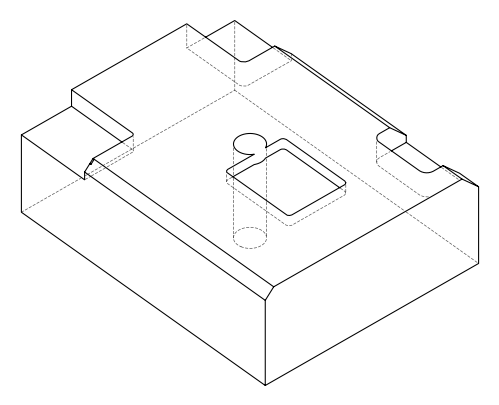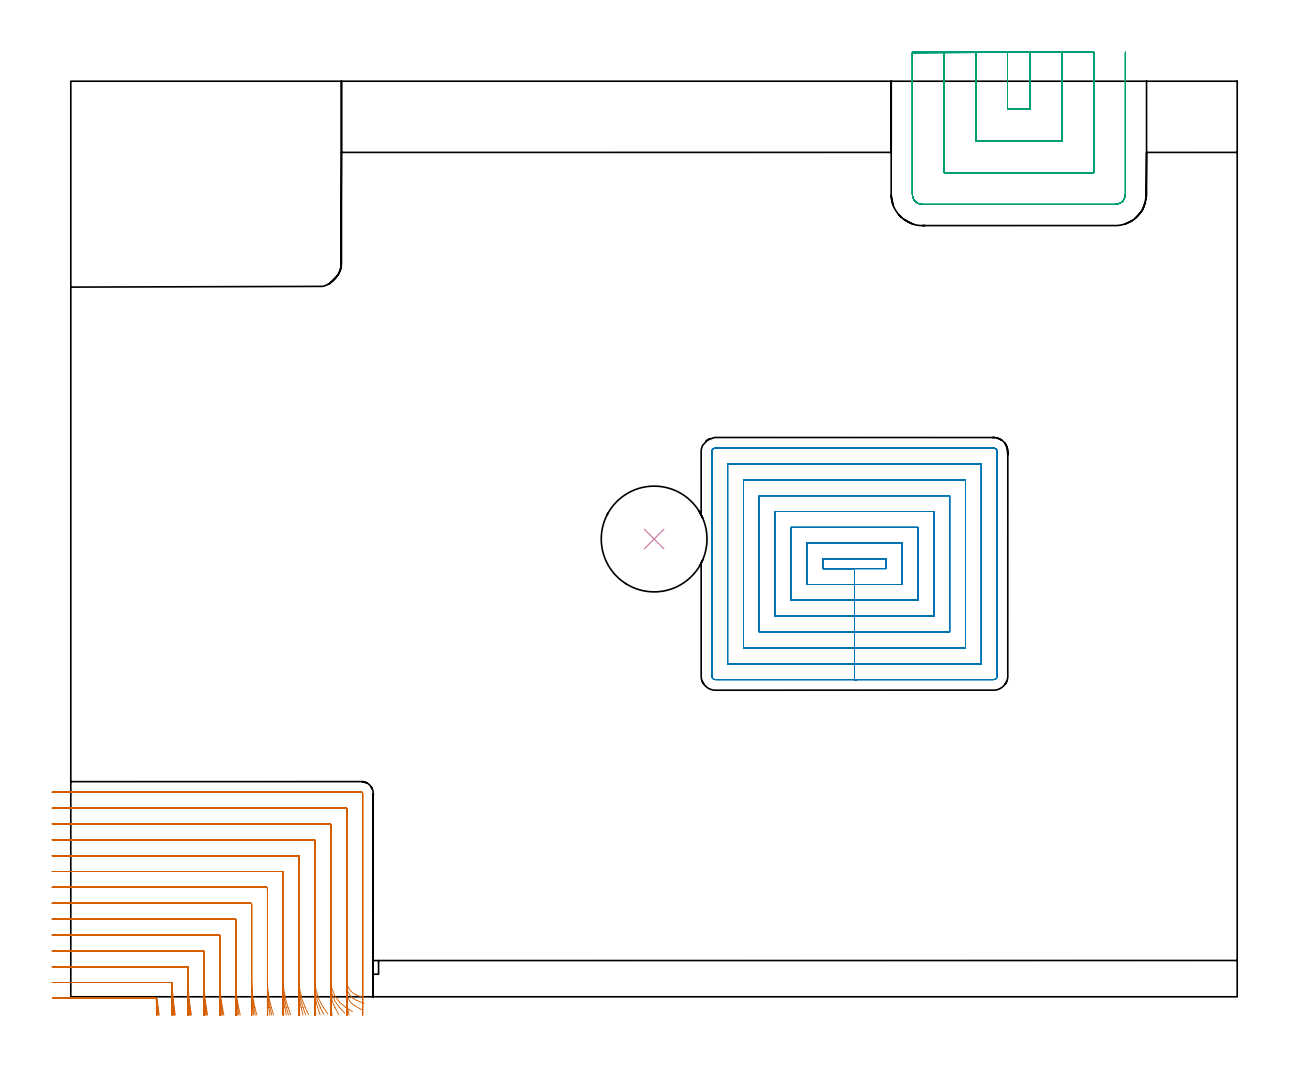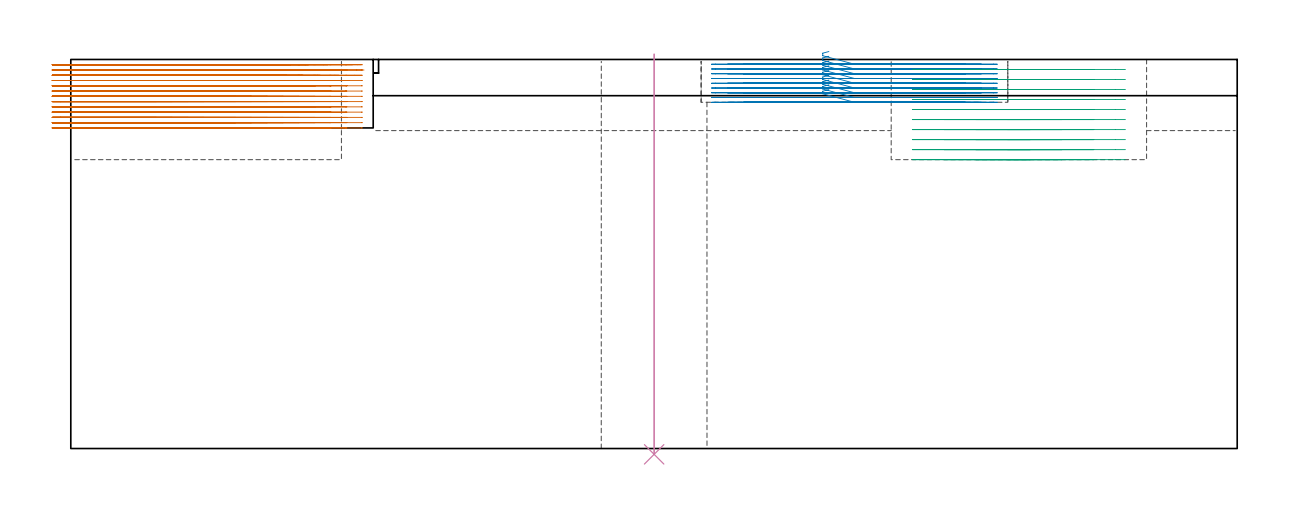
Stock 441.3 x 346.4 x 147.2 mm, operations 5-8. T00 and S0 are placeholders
(PLAN: 8 operations, 4 tool changes, 150.8 min)
(1 AREA_MILL | FG_CHAMFER_SURFACE | UGT0205_001 | 17 min | 81345 mm3)
(2 AREA_MILL_1 | FG_CHAMFER_SURFACE_1 | UGT0205_001 | 3.09 min | 15456 mm3)
(3 AREA_MILL_2 | FG_CHAMFER_SURFACE_2 | UGT0205_001 | 13.37 min | 31324 mm3)
(4 MILL_CORNER_NOTCH_RECTANGULAR | CORNER_NOTCH_RECTANGULAR | NXT0201_012 | Follow Part, ap 4, ae 75% | 17.8 min | 298573 mm3)
(5 MILL_CORNER_NOTCH_RECTANGULAR_1 | CORNER_NOTCH_RECTANGULAR_1 | NXT0201_009 | Follow Part, ap 2, ae 75% | 49.68 min | 240450 mm3)
(6 MILL_RECTANGULAR_POCKET | POCKET_RECTANGULAR_STRAIGHT | NXT0201_009 | Follow Part, ap 2, ae 75% | 33.58 min | 179242 mm3)
(7 MILL_SLOT | SLOT_PARTIAL_RECTANGULAR | NXT0201_012 | Follow Part, ap 4, ae 75% | 15.72 min | 191541 mm3)
(8 INDEXABLE_INSERT_DRILL_THROUGH_HOLE_FROM_SOLID | STEP1HOLE | NXT0302_035 | 0.61 min | 184463 mm3)
(TOOL UGT0205_001 | Chamfer Mill 20 x 3 x 45 deg. | D20 FL50 Z2)
(TOOL NXT0201_012 | ENDMILL 16mm [2P460-1600-NA 1630] | D16 FL38 Z6)
(TOOL NXT0201_009 | ENDMILL 8mm [2P460-0800-NA 1630] | D8 FL26 Z6)
(TOOL NXT0302_035 | Index. Insert Drill 40mm [880-D4000L40-05] | D40 PA176 FL200 Z2)
(OP 5 MILL_CORNER_NOTCH_RECTANGULAR_1)
G17 G21 G94 G90
T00 M6
G54
G17 G0 G90 X33.457 Y-6.974 S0 M3
G43 Z157.2 H1
Z145.208
G94 G1 X33.066 Y-4. F250.
G2 X32.726 Y-0.958 R78. F500.
G3 X32.334 Y-0.6 R0.4
G1 X-3.955
X-6.955 F250.
G0 Z157.2
X39.546 Y-6.97
Z145.208
G1 X39.122 Y-4.
G2 X38.409 Y5.012 R72. F500.
G3 X38.015 Y5.4 R0.4
G1 X-4.
X-7. F250.
G0 Z157.2
X45.651 Y-6.964
Z145.208
G1 X45.188 Y-4.
G2 X44.4 Y6.171 R66. F500.
G1 Y11.005
G3 X44.005 Y11.4 R0.4
G1 X-4.
X-7. F250.
G0 Z157.2
X51.777 Y-6.957
Z145.208
G1 X51.268 Y-4.
G2 X50.4 Y6.171 R60. F500.
G1 Y17.005
G3 X50.005 Y17.4 R0.4
G1 X-4.
X-7. F250.
G0 Z157.2
X57.931 Y-6.946
Z145.208
G1 X57.366 Y-4.
G2 X56.4 Y6.171 R54. F500.
G1 Y23.005
G3 X56.005 Y23.4 R0.4
G1 X-4.
X-7. F250.
G0 Z157.2
X64.126 Y-6.932
Z145.208
G1 X63.49 Y-4.
G2 X62.4 Y6.171 R48. F500.
G1 Y29.004
G3 X62.004 Y29.4 R0.4
G1 X-4.
X-7. F250.
G0 Z157.2
X70.376 Y-6.911
Z145.208
G1 X69.65 Y-4.
G2 X68.4 Y6.171 R42. F500.
G1 Y35.004
G3 X68.004 Y35.4 R0.4
G1 X-4.
X-7. F250.
G0 Z157.2
X76.714 Y-6.878
Z145.208
G1 X75.867 Y-4.
G2 X74.4 Y6.171 R36. F500.
G1 Y41.004
G3 X74.004 Y41.4 R0.4
G1 X-4.
X-7. F250.
G0 Z157.2
X83.194 Y-6.822
Z145.208
G1 X82.177 Y-4.
G2 X80.4 Y6.171 R30. F500.
G1 Y47.004
G3 X80.004 Y47.4 R0.4
G1 X-4.
X-7. F250.
G0 Z157.2
X89.933 Y-6.717
Z145.208
G1 X88.662 Y-4.
G2 X86.4 Y6.171 R24. F500.
G1 Y53.004
G3 X86.004 Y53.4 R0.4
G1 X-4.
X-7. F250.
G0 Z157.2
X97.244 Y-6.475
Z145.208
G1 X95.549 Y-4.
G2 X92.4 Y6.171 R18. F500.
G1 Y59.004
G3 X92.004 Y59.4 R0.4
G1 X-4.
X-7. F250.
G0 Z157.2
X106.574 Y-5.592
Z145.208
G1 X104.031 Y-4.
G2 X98.4 Y6.171 R12. F500.
G1 Y65.003
G3 X98.003 Y65.4 R0.4
G1 X-4.
X-7. F250.
G0 Z157.2
X109.814 Y0.014
Z145.208
G1 X108.4 Y0.514
G2 X104.4 Y6.171 R6. F500.
G1 Y71.003
G3 X104.003 Y71.4 R0.4
G1 X-4.
X-7. F250.
G0 Z157.2
X110.4 Y3.171
Z145.208
G1 Y6.171
Y77.003 F500.
G3 X110.003 Y77.4 R0.4
G1 X-4.
X-7. F250.
G0 Z157.2
X33.146 Y-6.983
Z143.215
G1 X32.831 Y-4.
G2 X32.571 Y-0.968 R78. F500.
G3 X32.177 Y-0.6 R0.4
G1 X-3.955
X-6.955 F250.
G0 Z157.2
X39.208 Y-6.981
Z143.215
G1 X38.867 Y-4.
G2 X38.4 Y4.189 R72. F500.
G1 Y5.005
G3 X38.005 Y5.4 R0.4
G1 X-4.
X-7. F250.
G0 Z157.2
X45.282 Y-6.977
Z143.215
G1 X44.91 Y-4.
G2 X44.4 Y4.189 R66. F500.
G1 Y11.005
G3 X44.005 Y11.4 R0.4
G1 X-4.
X-7. F250.
G0 Z157.2
X51.371 Y-6.972
Z143.215
G1 X50.961 Y-4.
G2 X50.4 Y4.189 R60. F500.
G1 Y17.005
G3 X50.005 Y17.4 R0.4
G1 X-4.
X-7. F250.
G0 Z157.2
X57.48 Y-6.965
Z143.215
G1 X57.025 Y-4.
G2 X56.4 Y4.189 R54. F500.
G1 Y23.005
G3 X56.005 Y23.4 R0.4
G1 X-4.
X-7. F250.
G0 Z157.2
X63.616 Y-6.956
Z143.215
G1 X63.104 Y-4.
G2 X62.4 Y4.189 R48. F500.
G1 Y29.004
G3 X62.004 Y29.4 R0.4
G1 X-4.
X-7. F250.
G0 Z157.2
X69.791 Y-6.942
Z143.215
G1 X69.206 Y-4.
G2 X68.4 Y4.189 R42. F500.
G1 Y35.004
G3 X68.004 Y35.4 R0.4
G1 X-4.
X-7. F250.
G0 Z157.2
X76.026 Y-6.921
Z143.215
G1 X75.344 Y-4.
G2 X74.4 Y4.189 R36. F500.
G1 Y41.004
G3 X74.004 Y41.4 R0.4
G1 X-4.
X-7. F250.
G0 Z157.2
X82.358 Y-6.886
Z143.215
G1 X81.539 Y-4.
G2 X80.4 Y4.189 R30. F500.
G1 Y47.004
G3 X80.004 Y47.4 R0.4
G1 X-4.
X-7. F250.
G0 Z157.2
X88.864 Y-6.82
Z143.215
G1 X87.84 Y-4.
G2 X86.4 Y4.189 R24. F500.
G1 Y53.004
G3 X86.004 Y53.4 R0.4
G1 X-4.
X-7. F250.
G0 Z157.2
X95.736 Y-6.672
Z143.215
G1 X94.371 Y-4.
G2 X92.4 Y4.189 R18. F500.
G1 Y59.003
G3 X92.003 Y59.4 R0.4
G1 X-4.
X-7. F250.
G0 Z157.2
X103.676 Y-6.193
Z143.215
G1 X101.629 Y-4.
G2 X98.4 Y4.189 R12. F500.
G1 Y65.003
G3 X98.003 Y65.4 R0.4
G1 X-4.
X-7. F250.
G0 Z157.2
X110.938 Y-2.497
Z143.215
G1 X108.156 Y-1.375
G2 X104.4 Y4.189 R6. F500.
G1 Y71.003
G3 X104.003 Y71.4 R0.4
G1 X-4.
X-7. F250.
G0 Z157.2
X110.4 Y1.189
Z143.215
G1 Y4.189
Y77.003 F500.
G3 X110.003 Y77.4 R0.4
G1 X-4.
X-7. F250.
G0 Z157.2
X32.843 Y-6.992
Z141.223
G1 X32.619 Y-4.
G2 X32.451 Y-0.98 R78. F500.
G3 X32.057 Y-0.6 R0.4
G1 X-3.955
X-6.955 F250.
G0 Z157.2
X38.88 Y-6.99
Z141.223
G1 X38.637 Y-4.
G2 X38.4 Y1.838 R72. F500.
G1 Y5.005
G3 X38.005 Y5.4 R0.4
G1 X-4.
X-7. F250.
G0 Z157.2
X44.924 Y-6.988
Z141.223
G1 X44.659 Y-4.
G2 X44.4 Y1.838 R66. F500.
G1 Y11.005
G3 X44.005 Y11.4 R0.4
G1 X-4.
X-7. F250.
G0 Z157.2
X50.977 Y-6.986
Z141.223
G1 X50.685 Y-4.
G2 X50.4 Y1.838 R60. F500.
G1 Y17.005
G3 X50.005 Y17.4 R0.4
G1 X-4.
X-7. F250.
G0 Z157.2
X57.041 Y-6.982
Z141.223
G1 X56.716 Y-4.
G2 X56.4 Y1.838 R54. F500.
G1 Y23.005
G3 X56.005 Y23.4 R0.4
G1 X-4.
X-7. F250.
G0 Z157.2
X63.121 Y-6.978
Z141.223
G1 X62.756 Y-4.
G2 X62.4 Y1.838 R48. F500.
G1 Y29.004
G3 X62.004 Y29.4 R0.4
G1 X-4.
X-7. F250.
G0 Z157.2
X69.225 Y-6.971
Z141.223
G1 X68.808 Y-4.
G2 X68.4 Y1.838 R42. F500.
G1 Y35.004
G3 X68.004 Y35.4 R0.4
G1 X-4.
X-7. F250.
G0 Z157.2
X75.363 Y-6.96
Z141.223
G1 X74.876 Y-4.
G2 X74.4 Y1.838 R36. F500.
G1 Y41.004
G3 X74.004 Y41.4 R0.4
G1 X-4.
X-7. F250.
G0 Z157.2
X81.557 Y-6.943
Z141.223
G1 X80.973 Y-4.
G2 X80.4 Y1.838 R30. F500.
G1 Y47.004
G3 X80.004 Y47.4 R0.4
G1 X-4.
X-7. F250.
G0 Z157.2
X87.851 Y-6.91
Z141.223
G1 X87.121 Y-4.
G2 X86.4 Y1.838 R24. F500.
G1 Y53.004
G3 X86.004 Y53.4 R0.4
G1 X-4.
X-7. F250.
G0 Z157.2
X94.346 Y-6.838
Z141.223
G1 X93.373 Y-4.
G2 X92.4 Y1.838 R18. F500.
G1 Y59.003
G3 X92.003 Y59.4 R0.4
G1 X-4.
X-7. F250.
G0 Z157.2
X101.375 Y-6.621
Z141.223
G1 X99.916 Y-4.
G2 X98.4 Y1.838 R12. F500.
G1 Y65.003
G3 X98.003 Y65.4 R0.4
G1 X-4.
X-7. F250.
G0 Z157.2
X110.035 Y-4.86
Z141.223
G1 X107.429 Y-3.375
G2 X104.4 Y1.838 R6. F500.
G1 Y71.003
G3 X104.003 Y71.4 R0.4
G1 X-4.
X-7. F250.
G0 Z157.2
X110.4 Y-1.162
Z141.223
G1 Y1.838
Y77.003 F500.
G3 X110.003 Y77.4 R0.4
G1 X-4.
X-7. F250.
G0 Z157.2
X32.471 Y-6.999
Z139.231
G1 X32.414 Y-4.
G2 X32.4 Y-2.526 R78. F500.
G1 Y-0.994
G3 X32.006 Y-0.6 R0.4
G1 X-3.955
X-6.955 F250.
G0 Z157.2
X38.476 Y-6.999
Z139.231
G1 X38.415 Y-4.
G2 X38.4 Y-2.526 R72. F500.
G1 Y5.005
G3 X38.005 Y5.4 R0.4
G1 X-4.
X-7. F250.
G0 Z157.2
X44.483 Y-6.999
Z139.231
G1 X44.416 Y-4.
G2 X44.4 Y-2.526 R66. F500.
G1 Y11.005
G3 X44.005 Y11.4 R0.4
G1 X-4.
X-7. F250.
G0 Z157.2
X50.492 Y-6.999
Z139.231
G1 X50.418 Y-4.
G2 X50.4 Y-2.526 R60. F500.
G1 Y17.005
G3 X50.005 Y17.4 R0.4
G1 X-4.
X-7. F250.
G0 Z157.2
X56.502 Y-6.999
Z139.231
G1 X56.42 Y-4.
G2 X56.4 Y-2.526 R54. F500.
G1 Y23.005
G3 X56.005 Y23.4 R0.4
G1 X-4.
X-7. F250.
G0 Z157.2
X62.515 Y-6.999
Z139.231
G1 X62.423 Y-4.
G2 X62.4 Y-2.526 R48. F500.
G1 Y29.004
G3 X62.004 Y29.4 R0.4
G1 X-4.
X-7. F250.
G0 Z157.2
X68.531 Y-6.998
Z139.231
G1 X68.426 Y-4.
G2 X68.4 Y-2.526 R42. F500.
G1 Y35.004
G3 X68.004 Y35.4 R0.4
G1 X-4.
X-7. F250.
G0 Z157.2
X74.553 Y-6.997
Z139.231
G1 X74.43 Y-4.
G2 X74.4 Y-2.526 R36. F500.
G1 Y41.004
G3 X74.004 Y41.4 R0.4
G1 X-4.
X-7. F250.
G0 Z157.2
X80.584 Y-6.996
Z139.231
G1 X80.436 Y-4.
G2 X80.4 Y-2.526 R30. F500.
G1 Y47.004
G3 X80.004 Y47.4 R0.4
G1 X-4.
X-7. F250.
G0 Z157.2
X86.629 Y-6.994
Z139.231
G1 X86.445 Y-4.
G2 X86.4 Y-2.526 R24. F500.
G1 Y53.004
G3 X86.004 Y53.4 R0.4
G1 X-4.
X-7. F250.
G0 Z157.2
X92.706 Y-6.99
Z139.231
G1 X92.46 Y-4.
G2 X92.4 Y-2.526 R18. F500.
G1 Y59.004
G3 X92.004 Y59.4 R0.4
G1 X-4.
X-7. F250.
G0 Z157.2
X98.859 Y-6.977
Z139.231
G1 X98.491 Y-4.
G2 X98.4 Y-2.526 R12. F500.
G1 Y65.003
G3 X98.003 Y65.4 R0.4
G1 X-4.
X-7. F250.
G0 Z157.2
X105.321 Y-6.908
Z139.231
G1 X104.584 Y-4.
G2 X104.4 Y-2.526 R6. F500.
G1 Y71.003
G3 X104.003 Y71.4 R0.4
G1 X-4.
X-7. F250.
G0 Z157.2
X110.4 Y-5.526
Z139.231
G1 Y-2.526
Y77.003 F500.
G3 X110.003 Y77.4 R0.4
G1 X-4.
X-7. F250.
G0 Z157.2
X32.406 Y-7.
Z137.238
G1 X32.4 Y-4.
Y-3.859 F500.
Y-0.994
G3 X32.006 Y-0.6 R0.4
G1 X-3.955
X-6.955 F250.
G0 Z157.2
X38.406 Y-7.
Z137.238
G1 X38.4 Y-4.
Y-3.859 F500.
Y5.005
G3 X38.005 Y5.4 R0.4
G1 X-4.
X-7. F250.
G0 Z157.2
X44.407 Y-7.
Z137.238
G1 X44.4 Y-4.
Y-3.859 F500.
Y11.005
G3 X44.005 Y11.4 R0.4
G1 X-4.
X-7. F250.
G0 Z157.2
X50.407 Y-7.
Z137.238
G1 X50.4 Y-4.
Y-3.859 F500.
Y17.005
G3 X50.005 Y17.4 R0.4
G1 X-4.
X-7. F250.
G0 Z157.2
X56.408 Y-7.
Z137.238
G1 X56.4 Y-4.
Y-3.859 F500.
Y23.005
G3 X56.005 Y23.4 R0.4
G1 X-4.
X-7. F250.
G0 Z157.2
X62.409 Y-7.
Z137.238
G1 X62.4 Y-4.
Y-3.859 F500.
Y29.004
G3 X62.004 Y29.4 R0.4
G1 X-4.
X-7. F250.
G0 Z157.2
X68.41 Y-7.
Z137.238
G1 X68.4 Y-4.
Y-3.859 F500.
Y35.004
G3 X68.004 Y35.4 R0.4
G1 X-4.
X-7. F250.
G0 Z157.2
X74.412 Y-7.
Z137.238
G1 X74.4 Y-4.
Y-3.859 F500.
Y41.004
G3 X74.004 Y41.4 R0.4
G1 X-4.
X-7. F250.
G0 Z157.2
X80.414 Y-7.
Z137.238
G1 X80.4 Y-4.
Y-3.859 F500.
Y47.004
G3 X80.004 Y47.4 R0.4
G1 X-4.
X-7. F250.
G0 Z157.2
X86.418 Y-7.
Z137.238
G1 X86.4 Y-4.
Y-3.859 F500.
Y53.004
G3 X86.004 Y53.4 R0.4
G1 X-4.
X-7. F250.
G0 Z157.2
X92.424 Y-7.
Z137.238
G1 X92.401 Y-4.
X92.4 Y-3.859 F500.
Y59.004
G3 X92.004 Y59.4 R0.4
G1 X-4.
X-7. F250.
G0 Z157.2
X98.436 Y-7.
Z137.238
G1 X98.401 Y-4.
X98.4 Y-3.859 F500.
Y65.003
G3 X98.003 Y65.4 R0.4
G1 X-4.
X-7. F250.
G0 Z157.2
X104.472 Y-6.999
Z137.238
G1 X104.402 Y-4.
X104.4 Y-3.859 F500.
Y71.003
G3 X104.003 Y71.4 R0.4
G1 X-4.
X-7. F250.
G0 Z157.2
X110.4 Y-6.859
Z137.238
G1 Y-3.859
Y77.003 F500.
G3 X110.003 Y77.4 R0.4
G1 X-4.
X-7. F250.
G0 Z157.2
X32.4 Y-7.
Z135.246
G1 Y-4.
Y-0.994 F500.
G3 X32.006 Y-0.6 R0.4
G1 X-3.955
X-6.955 F250.
G0 Z157.2
X38.4 Y-7.
Z135.246
G1 Y-4.
Y5.005 F500.
G3 X38.005 Y5.4 R0.4
G1 X-4.
X-7. F250.
G0 Z157.2
X44.4 Y-7.
Z135.246
G1 Y-4.
Y11.005 F500.
G3 X44.005 Y11.4 R0.4
G1 X-4.
X-7. F250.
G0 Z157.2
X50.4 Y-7.
Z135.246
G1 Y-4.
Y17.005 F500.
G3 X50.005 Y17.4 R0.4
G1 X-4.
X-7. F250.
G0 Z157.2
X56.4 Y-7.
Z135.246
G1 Y-4.
Y23.005 F500.
G3 X56.005 Y23.4 R0.4
G1 X-4.
X-7. F250.
G0 Z157.2
X62.4 Y-7.
Z135.246
G1 Y-4.
Y29.004 F500.
G3 X62.004 Y29.4 R0.4
G1 X-4.
X-7. F250.
G0 Z157.2
X68.4 Y-7.
Z135.246
G1 Y-4.
Y35.004 F500.
G3 X68.004 Y35.4 R0.4
G1 X-4.
X-7. F250.
G0 Z157.2
X74.4 Y-7.
Z135.246
G1 Y-4.
Y41.004 F500.
G3 X74.004 Y41.4 R0.4
G1 X-4.
X-7. F250.
G0 Z157.2
X80.4 Y-7.
Z135.246
G1 Y-4.
Y47.004 F500.
G3 X80.004 Y47.4 R0.4
G1 X-4.
X-7. F250.
G0 Z157.2
X86.4 Y-7.
Z135.246
G1 Y-4.
Y53.004 F500.
G3 X86.004 Y53.4 R0.4
G1 X-4.
X-7. F250.
G0 Z157.2
X92.4 Y-7.
Z135.246
G1 Y-4.
Y59.003 F500.
G3 X92.003 Y59.4 R0.4
G1 X-4.
X-7. F250.
G0 Z157.2
X98.4 Y-7.
Z135.246
G1 Y-4.
Y65.003 F500.
G3 X98.003 Y65.4 R0.4
G1 X-4.
X-7. F250.
G0 Z157.2
X104.4 Y-7.
Z135.246
G1 Y-4.
Y71.003 F500.
G3 X104.003 Y71.4 R0.4
G1 X-4.
X-7. F250.
G0 Z157.2
X110.4 Y-7.
Z135.246
G1 Y-4.
Y77.003 F500.
G3 X110.003 Y77.4 R0.4
G1 X-4.
X-7. F250.
G0 Z157.2
X32.4 Y-7.
Z133.254
G1 Y-4.
Y-0.994 F500.
G3 X32.006 Y-0.6 R0.4
G1 X-3.955
X-6.955 F250.
G0 Z157.2
X38.4 Y-7.
Z133.254
G1 Y-4.
Y5.005 F500.
G3 X38.005 Y5.4 R0.4
G1 X-4.
X-7. F250.
G0 Z157.2
X44.4 Y-7.
Z133.254
G1 Y-4.
Y11.005 F500.
G3 X44.005 Y11.4 R0.4
G1 X-4.
X-7. F250.
G0 Z157.2
X50.4 Y-7.
Z133.254
G1 Y-4.
Y17.005 F500.
G3 X50.005 Y17.4 R0.4
G1 X-4.
X-7. F250.
G0 Z157.2
X56.4 Y-7.
Z133.254
G1 Y-4.
Y23.005 F500.
G3 X56.005 Y23.4 R0.4
G1 X-4.
X-7. F250.
G0 Z157.2
X62.4 Y-7.
Z133.254
G1 Y-4.
Y29.004 F500.
G3 X62.004 Y29.4 R0.4
G1 X-4.
X-7. F250.
G0 Z157.2
X68.4 Y-7.
Z133.254
G1 Y-4.
Y35.004 F500.
G3 X68.004 Y35.4 R0.4
G1 X-4.
X-7. F250.
G0 Z157.2
X74.4 Y-7.
Z133.254
G1 Y-4.
Y41.004 F500.
G3 X74.004 Y41.4 R0.4
G1 X-4.
X-7. F250.
G0 Z157.2
X80.4 Y-7.
Z133.254
G1 Y-4.
Y47.004 F500.
G3 X80.004 Y47.4 R0.4
G1 X-4.
X-7. F250.
G0 Z157.2
X86.4 Y-7.
Z133.254
G1 Y-4.
Y53.004 F500.
G3 X86.004 Y53.4 R0.4
G1 X-4.
X-7. F250.
G0 Z157.2
X92.4 Y-7.
Z133.254
G1 Y-4.
Y59.004 F500.
G3 X92.004 Y59.4 R0.4
G1 X-4.
X-7. F250.
G0 Z157.2
X98.4 Y-7.
Z133.254
G1 Y-4.
Y65.003 F500.
G3 X98.003 Y65.4 R0.4
G1 X-4.
X-7. F250.
G0 Z157.2
X104.4 Y-7.
Z133.254
G1 Y-4.
Y71.003 F500.
G3 X104.003 Y71.4 R0.4
G1 X-4.
X-7. F250.
G0 Z157.2
X110.4 Y-7.
Z133.254
G1 Y-4.
Y77.003 F500.
G3 X110.003 Y77.4 R0.4
G1 X-4.
X-7. F250.
G0 Z157.2
X32.4 Y-7.
Z131.261
G1 Y-4.
Y-0.994 F500.
G3 X32.006 Y-0.6 R0.4
G1 X-3.955
X-6.955 F250.
G0 Z157.2
X38.4 Y-7.
Z131.261
G1 Y-4.
Y5.005 F500.
G3 X38.005 Y5.4 R0.4
G1 X-4.
X-7. F250.
G0 Z157.2
X44.4 Y-7.
Z131.261
G1 Y-4.
Y11.005 F500.
G3 X44.005 Y11.4 R0.4
G1 X-4.
X-7. F250.
G0 Z157.2
X50.4 Y-7.
Z131.261
G1 Y-4.
Y17.005 F500.
G3 X50.005 Y17.4 R0.4
G1 X-4.
X-7. F250.
G0 Z157.2
X56.4 Y-7.
Z131.261
G1 Y-4.
Y23.005 F500.
G3 X56.005 Y23.4 R0.4
G1 X-4.
X-7. F250.
G0 Z157.2
X62.4 Y-7.
Z131.261
G1 Y-4.
Y29.004 F500.
G3 X62.004 Y29.4 R0.4
G1 X-4.
X-7. F250.
G0 Z157.2
X68.4 Y-7.
Z131.261
G1 Y-4.
Y35.004 F500.
G3 X68.004 Y35.4 R0.4
G1 X-4.
X-7. F250.
G0 Z157.2
X74.4 Y-7.
Z131.261
G1 Y-4.
Y41.004 F500.
G3 X74.004 Y41.4 R0.4
G1 X-4.
X-7. F250.
G0 Z157.2
X80.4 Y-7.
Z131.261
G1 Y-4.
Y47.004 F500.
G3 X80.004 Y47.4 R0.4
G1 X-4.
X-7. F250.
G0 Z157.2
X86.4 Y-7.
Z131.261
G1 Y-4.
Y53.004 F500.
G3 X86.004 Y53.4 R0.4
G1 X-4.
X-7. F250.
G0 Z157.2
X92.4 Y-7.
Z131.261
G1 Y-4.
Y59.004 F500.
G3 X92.004 Y59.4 R0.4
G1 X-4.
X-7. F250.
G0 Z157.2
X98.4 Y-7.
Z131.261
G1 Y-4.
Y65.003 F500.
G3 X98.003 Y65.4 R0.4
G1 X-4.
X-7. F250.
G0 Z157.2
X104.4 Y-7.
Z131.261
G1 Y-4.
Y71.003 F500.
G3 X104.003 Y71.4 R0.4
G1 X-4.
X-7. F250.
G0 Z157.2
X110.4 Y-7.
Z131.261
G1 Y-4.
Y77.003 F500.
G3 X110.003 Y77.4 R0.4
G1 X-4.
X-7. F250.
G0 Z157.2
X32.4 Y-7.
Z129.269
G1 Y-4.
Y-0.994 F500.
G3 X32.006 Y-0.6 R0.4
G1 X-3.955
X-6.955 F250.
G0 Z157.2
X38.4 Y-7.
Z129.269
G1 Y-4.
Y5.005 F500.
G3 X38.005 Y5.4 R0.4
G1 X-4.
X-7. F250.
G0 Z157.2
X44.4 Y-7.
Z129.269
G1 Y-4.
Y11.005 F500.
G3 X44.005 Y11.4 R0.4
G1 X-4.
X-7. F250.
G0 Z157.2
X50.4 Y-7.
Z129.269
G1 Y-4.
Y17.005 F500.
G3 X50.005 Y17.4 R0.4
G1 X-4.
X-7. F250.
G0 Z157.2
X56.4 Y-7.
Z129.269
G1 Y-4.
Y23.005 F500.
G3 X56.005 Y23.4 R0.4
G1 X-4.
X-7. F250.
G0 Z157.2
X62.4 Y-7.
Z129.269
G1 Y-4.
Y29.004 F500.
G3 X62.004 Y29.4 R0.4
G1 X-4.
X-7. F250.
G0 Z157.2
X68.4 Y-7.
Z129.269
G1 Y-4.
Y35.004 F500.
G3 X68.004 Y35.4 R0.4
G1 X-4.
X-7. F250.
G0 Z157.2
X74.4 Y-7.
Z129.269
G1 Y-4.
Y41.004 F500.
G3 X74.004 Y41.4 R0.4
G1 X-4.
X-7. F250.
G0 Z157.2
X80.4 Y-7.
Z129.269
G1 Y-4.
Y47.004 F500.
G3 X80.004 Y47.4 R0.4
G1 X-4.
X-7. F250.
G0 Z157.2
X86.4 Y-7.
Z129.269
G1 Y-4.
Y53.004 F500.
G3 X86.004 Y53.4 R0.4
G1 X-4.
X-7. F250.
G0 Z157.2
X92.4 Y-7.
Z129.269
G1 Y-4.
Y59.004 F500.
G3 X92.004 Y59.4 R0.4
G1 X-4.
X-7. F250.
G0 Z157.2
X98.4 Y-7.
Z129.269
G1 Y-4.
Y65.003 F500.
G3 X98.003 Y65.4 R0.4
G1 X-4.
X-7. F250.
G0 Z157.2
X104.4 Y-7.
Z129.269
G1 Y-4.
Y71.003 F500.
G3 X104.003 Y71.4 R0.4
G1 X-4.
X-7. F250.
G0 Z157.2
X110.4 Y-7.
Z129.269
G1 Y-4.
Y77.003 F500.
G3 X110.003 Y77.4 R0.4
G1 X-4.
X-7. F250.
G0 Z157.2
X32.4 Y-7.
Z127.277
G1 Y-4.
Y-0.994 F500.
G3 X32.006 Y-0.6 R0.4
G1 X-3.955
X-6.955 F250.
G0 Z157.2
X38.4 Y-7.
Z127.277
G1 Y-4.
Y5.005 F500.
G3 X38.005 Y5.4 R0.4
G1 X-4.
X-7. F250.
G0 Z157.2
X44.4 Y-7.
Z127.277
G1 Y-4.
Y11.005 F500.
G3 X44.005 Y11.4 R0.4
G1 X-4.
X-7. F250.
G0 Z157.2
X50.4 Y-7.
Z127.277
G1 Y-4.
Y17.005 F500.
G3 X50.005 Y17.4 R0.4
G1 X-4.
X-7. F250.
G0 Z157.2
X56.4 Y-7.
Z127.277
G1 Y-4.
Y23.005 F500.
G3 X56.005 Y23.4 R0.4
G1 X-4.
X-7. F250.
G0 Z157.2
X62.4 Y-7.
Z127.277
G1 Y-4.
Y29.004 F500.
G3 X62.004 Y29.4 R0.4
G1 X-4.
X-7. F250.
G0 Z157.2
X68.4 Y-7.
Z127.277
G1 Y-4.
Y35.004 F500.
G3 X68.004 Y35.4 R0.4
G1 X-4.
X-7. F250.
G0 Z157.2
X74.4 Y-7.
Z127.277
G1 Y-4.
Y41.004 F500.
G3 X74.004 Y41.4 R0.4
G1 X-4.
X-7. F250.
G0 Z157.2
X80.4 Y-7.
Z127.277
G1 Y-4.
Y47.004 F500.
G3 X80.004 Y47.4 R0.4
G1 X-4.
X-7. F250.
G0 Z157.2
X86.4 Y-7.
Z127.277
G1 Y-4.
Y53.004 F500.
G3 X86.004 Y53.4 R0.4
G1 X-4.
X-7. F250.
G0 Z157.2
X92.4 Y-7.
Z127.277
G1 Y-4.
Y59.004 F500.
G3 X92.004 Y59.4 R0.4
G1 X-4.
X-7. F250.
G0 Z157.2
X98.4 Y-7.
Z127.277
G1 Y-4.
Y65.003 F500.
G3 X98.003 Y65.4 R0.4
G1 X-4.
X-7. F250.
G0 Z157.2
X104.4 Y-7.
Z127.277
G1 Y-4.
Y71.003 F500.
G3 X104.003 Y71.4 R0.4
G1 X-4.
X-7. F250.
G0 Z157.2
X110.4 Y-7.
Z127.277
G1 Y-4.
Y77.003 F500.
G3 X110.003 Y77.4 R0.4
G1 X-4.
X-7. F250.
G0 Z157.2
X32.4 Y-7.
Z125.285
G1 Y-4.
Y-0.994 F500.
G3 X32.006 Y-0.6 R0.4
G1 X-3.955
X-6.955 F250.
G0 Z157.2
X38.4 Y-7.
Z125.285
G1 Y-4.
Y5.005 F500.
G3 X38.005 Y5.4 R0.4
G1 X-4.
X-7. F250.
G0 Z157.2
X44.4 Y-7.
Z125.285
G1 Y-4.
Y11.005 F500.
G3 X44.005 Y11.4 R0.4
G1 X-4.
X-7. F250.
G0 Z157.2
X50.4 Y-7.
Z125.285
G1 Y-4.
Y17.005 F500.
G3 X50.005 Y17.4 R0.4
G1 X-4.
X-7. F250.
G0 Z157.2
X56.4 Y-7.
Z125.285
G1 Y-4.
Y23.005 F500.
G3 X56.005 Y23.4 R0.4
G1 X-4.
X-7. F250.
G0 Z157.2
X62.4 Y-7.
Z125.285
G1 Y-4.
Y29.004 F500.
G3 X62.004 Y29.4 R0.4
G1 X-4.
X-7. F250.
G0 Z157.2
X68.4 Y-7.
Z125.285
G1 Y-4.
Y35.004 F500.
G3 X68.004 Y35.4 R0.4
G1 X-4.
X-7. F250.
G0 Z157.2
X74.4 Y-7.
Z125.285
G1 Y-4.
Y41.004 F500.
G3 X74.004 Y41.4 R0.4
G1 X-4.
X-7. F250.
G0 Z157.2
X80.4 Y-7.
Z125.285
G1 Y-4.
Y47.004 F500.
G3 X80.004 Y47.4 R0.4
G1 X-4.
X-7. F250.
G0 Z157.2
X86.4 Y-7.
Z125.285
G1 Y-4.
Y53.004 F500.
G3 X86.004 Y53.4 R0.4
G1 X-4.
X-7. F250.
G0 Z157.2
X92.4 Y-7.
Z125.285
G1 Y-4.
Y59.004 F500.
G3 X92.004 Y59.4 R0.4
G1 X-4.
X-7. F250.
G0 Z157.2
X98.4 Y-7.
Z125.285
G1 Y-4.
Y65.003 F500.
G3 X98.003 Y65.4 R0.4
G1 X-4.
X-7. F250.
G0 Z157.2
X104.4 Y-7.
Z125.285
G1 Y-4.
Y71.003 F500.
G3 X104.003 Y71.4 R0.4
G1 X-4.
X-7. F250.
G0 Z157.2
X110.4 Y-7.
Z125.285
G1 Y-4.
Y77.003 F500.
G3 X110.003 Y77.4 R0.4
G1 X-4.
X-7. F250.
G0 Z157.2
X32.4 Y-7.
Z123.292
G1 Y-4.
Y-0.994 F500.
G3 X32.006 Y-0.6 R0.4
G1 X-3.955
X-6.955 F250.
G0 Z157.2
X38.4 Y-7.
Z123.292
G1 Y-4.
Y5.005 F500.
G3 X38.005 Y5.4 R0.4
G1 X-4.
X-7. F250.
G0 Z157.2
X44.4 Y-7.
Z123.292
G1 Y-4.
Y11.005 F500.
G3 X44.005 Y11.4 R0.4
G1 X-4.
X-7. F250.
G0 Z157.2
X50.4 Y-7.
Z123.292
G1 Y-4.
Y17.005 F500.
G3 X50.005 Y17.4 R0.4
G1 X-4.
X-7. F250.
G0 Z157.2
X56.4 Y-7.
Z123.292
G1 Y-4.
Y23.005 F500.
G3 X56.005 Y23.4 R0.4
G1 X-4.
X-7. F250.
G0 Z157.2
X62.4 Y-7.
Z123.292
G1 Y-4.
Y29.004 F500.
G3 X62.004 Y29.4 R0.4
G1 X-4.
X-7. F250.
G0 Z157.2
X68.4 Y-7.
Z123.292
G1 Y-4.
Y35.004 F500.
G3 X68.004 Y35.4 R0.4
G1 X-4.
X-7. F250.
G0 Z157.2
X74.4 Y-7.
Z123.292
G1 Y-4.
Y41.004 F500.
G3 X74.004 Y41.4 R0.4
G1 X-4.
X-7. F250.
G0 Z157.2
X80.4 Y-7.
Z123.292
G1 Y-4.
Y47.004 F500.
G3 X80.004 Y47.4 R0.4
G1 X-4.
X-7. F250.
G0 Z157.2
X86.4 Y-7.
Z123.292
G1 Y-4.
Y53.004 F500.
G3 X86.004 Y53.4 R0.4
G1 X-4.
X-7. F250.
G0 Z157.2
X92.4 Y-7.
Z123.292
G1 Y-4.
Y59.004 F500.
G3 X92.004 Y59.4 R0.4
G1 X-4.
X-7. F250.
G0 Z157.2
X98.4 Y-7.
Z123.292
G1 Y-4.
Y65.003 F500.
G3 X98.003 Y65.4 R0.4
G1 X-4.
X-7. F250.
G0 Z157.2
X104.4 Y-7.
Z123.292
G1 Y-4.
Y71.003 F500.
G3 X104.003 Y71.4 R0.4
G1 X-4.
X-7. F250.
G0 Z157.2
X110.4 Y-7.
Z123.292
G1 Y-4.
Y77.003 F500.
G3 X110.003 Y77.4 R0.4
G1 X-4.
X-7. F250.
G0 Z157.2
X32.4 Y-7.
Z121.3
G1 Y-4.
Y-0.994 F500.
G3 X32.006 Y-0.6 R0.4
G1 X-3.955
X-6.955 F250.
G0 Z157.2
X38.4 Y-7.
Z121.3
G1 Y-4.
Y5.005 F500.
G3 X38.005 Y5.4 R0.4
G1 X-4.
X-7. F250.
G0 Z157.2
X44.4 Y-7.
Z121.3
G1 Y-4.
Y11.005 F500.
G3 X44.005 Y11.4 R0.4
G1 X-4.
X-7. F250.
G0 Z157.2
X50.4 Y-7.
Z121.3
G1 Y-4.
Y17.005 F500.
G3 X50.005 Y17.4 R0.4
G1 X-4.
X-7. F250.
G0 Z157.2
X56.4 Y-7.
Z121.3
G1 Y-4.
Y23.005 F500.
G3 X56.005 Y23.4 R0.4
G1 X-4.
X-7. F250.
G0 Z157.2
X62.4 Y-7.
Z121.3
G1 Y-4.
Y29.004 F500.
G3 X62.004 Y29.4 R0.4
G1 X-4.
X-7. F250.
G0 Z157.2
X68.4 Y-7.
Z121.3
G1 Y-4.
Y35.004 F500.
G3 X68.004 Y35.4 R0.4
G1 X-4.
X-7. F250.
G0 Z157.2
X74.4 Y-7.
Z121.3
G1 Y-4.
Y41.004 F500.
G3 X74.004 Y41.4 R0.4
G1 X-4.
X-7. F250.
G0 Z157.2
X80.4 Y-7.
Z121.3
G1 Y-4.
Y47.004 F500.
G3 X80.004 Y47.4 R0.4
G1 X-4.
X-7. F250.
G0 Z157.2
X86.4 Y-7.
Z121.3
G1 Y-4.
Y53.004 F500.
G3 X86.004 Y53.4 R0.4
G1 X-4.
X-7. F250.
G0 Z157.2
X92.4 Y-7.
Z121.3
G1 Y-4.
Y59.004 F500.
G3 X92.004 Y59.4 R0.4
G1 X-4.
X-7. F250.
G0 Z157.2
X98.4 Y-7.
Z121.3
G1 Y-4.
Y65.003 F500.
G3 X98.003 Y65.4 R0.4
G1 X-4.
X-7. F250.
G0 Z157.2
X104.4 Y-7.
Z121.3
G1 Y-4.
Y71.003 F500.
G3 X104.003 Y71.4 R0.4
G1 X-4.
X-7. F250.
G0 Z157.2
X110.4 Y-7.
Z121.3
G1 Y-4.
Y77.003 F500.
G3 X110.003 Y77.4 R0.4
G1 X-4.
X-7. F250.
G0 Z157.2
M5
M2
(OP 6 MILL_RECTANGULAR_POCKET)
G17 G21 G94 G90
T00 M6
G54
G17 G0 G90 X286.814 Y165.6 S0 M3
G43 Z157.2 H1
Z150.2
G94 G1 X284.5 Z149.58 F250.
Y162. Z148.615
X296.5 Z145.4
X308.5 F500.
Y165.6
X284.5
Y162.
X296.5
Y156.
X314.5
Y171.6
X278.5
Y156.
X296.5
Y150.
X320.5
Y177.6
X272.5
Y150.
X296.5
Y144.
X326.5
Y183.6
X266.5
Y144.
X296.5
Y138.
X332.5
Y189.6
X260.5
Y182.318
Y138.
X296.5
Y132.
X338.5
Y195.6
X254.5
Y132.
X296.5
Y126.
X344.5
Y201.6
X248.5
Y182.318
Y126.
X296.5
Y120.
X349.1
G3 X350.5 Y121.4 R1.4
G1 Y206.2
G3 X349.1 Y207.6 R1.4
G1 X243.9
G3 X242.5 Y206.2 R1.4
G1 Y121.4
G3 X243.9 Y120. R1.4
G1 X296.5
X297.5
G0 X286.814 Y165.6 Z148.4
G1 X284.5 Z147.78 F250.
Y162. Z146.815
X296.5 Z143.6
X308.5 F500.
Y165.6
X284.5
Y162.
X296.5
Y156.
X314.5
Y171.6
X278.5
Y156.
X296.5
Y150.
X320.5
Y177.6
X272.5
Y150.
X296.5
Y144.
X326.5
Y183.6
X266.5
Y144.
X296.5
Y138.
X332.5
Y189.6
X260.5
Y182.318
Y138.
X296.5
Y132.
X338.5
Y195.6
X254.5
Y132.
X296.5
Y126.
X344.5
Y201.6
X248.5
Y182.318
Y126.
X296.5
Y120.
X349.1
G3 X350.5 Y121.4 R1.4
G1 Y206.2
G3 X349.1 Y207.6 R1.4
G1 X243.9
G3 X242.5 Y206.2 R1.4
G1 Y121.4
G3 X243.9 Y120. R1.4
G1 X296.5
X297.5
G0 X286.814 Y165.6 Z146.6
G1 X284.5 Z145.98 F250.
Y162. Z145.015
X296.5 Z141.8
X308.5 F500.
Y165.6
X284.5
Y162.
X296.5
Y156.
X314.5
Y171.6
X278.5
Y156.
X296.5
Y150.
X320.5
Y177.6
X272.5
Y150.
X296.5
Y144.
X326.5
Y183.6
X266.5
Y144.
X296.5
Y138.
X332.5
Y189.6
X260.5
Y182.318
Y138.
X296.5
Y132.
X338.5
Y195.6
X254.5
Y132.
X296.5
Y126.
X344.5
Y201.6
X248.5
Y182.318
Y126.
X296.5
Y120.
X349.1
G3 X350.5 Y121.4 R1.4
G1 Y206.2
G3 X349.1 Y207.6 R1.4
G1 X243.9
G3 X242.5 Y206.2 R1.4
G1 Y121.4
G3 X243.9 Y120. R1.4
G1 X296.5
X297.5
G0 X286.814 Y165.6 Z144.8
G1 X284.5 Z144.18 F250.
Y162. Z143.215
X296.5 Z140.
X308.5 F500.
Y165.6
X284.5
Y162.
X296.5
Y156.
X314.5
Y171.6
X278.5
Y156.
X296.5
Y150.
X320.5
Y177.6
X272.5
Y150.
X296.5
Y144.
X326.5
Y183.6
X266.5
Y144.
X296.5
Y138.
X332.5
Y189.6
X260.5
Y182.319
Y138.
X296.5
Y132.
X338.5
Y195.6
X254.5
Y132.
X296.5
Y126.
X344.5
Y201.6
X248.5
Y126.
X296.5
Y120.
X349.1
G3 X350.5 Y121.4 R1.4
G1 Y206.2
G3 X349.1 Y207.6 R1.4
G1 X243.9
G3 X242.5 Y206.2 R1.4
G1 Y121.4
G3 X243.9 Y120. R1.4
G1 X296.5
X297.5
G0 X286.814 Y165.6 Z143.
G1 X284.5 Z142.38 F250.
Y162. Z141.415
X296.5 Z138.2
X308.5 F500.
Y165.6
X284.5
Y162.
X296.5
Y156.
X314.5
Y171.6
X278.5
Y156.
X296.5
Y150.
X320.5
Y177.6
X272.5
Y150.
X296.5
Y144.
X326.5
Y183.6
X266.5
Y144.
X296.5
Y138.
X332.5
Y189.6
X260.5
Y182.318
Y138.
X296.5
Y132.
X338.5
Y195.6
X254.5
Y182.318
Y132.
X296.5
Y126.
X344.5
Y201.6
X248.5
Y182.318
Y126.
X296.5
Y120.
X349.1
G3 X350.5 Y121.4 R1.4
G1 Y206.2
G3 X349.1 Y207.6 R1.4
G1 X243.9
G3 X242.5 Y206.2 R1.4
G1 Y121.4
G3 X243.9 Y120. R1.4
G1 X296.5
X297.5
G0 X286.814 Y165.6 Z141.2
G1 X284.5 Z140.58 F250.
Y162. Z139.615
X296.5 Z136.4
X308.5 F500.
Y165.6
X284.5
Y162.
X296.5
Y156.
X314.5
Y171.6
X278.5
Y156.
X296.5
Y150.
X320.5
Y177.6
X272.5
Y150.
X296.5
Y144.
X326.5
Y183.6
X266.5
Y144.
X296.5
Y138.
X332.5
Y189.6
X260.5
Y182.319
Y138.
X296.5
Y132.
X338.5
Y195.6
X254.5
Y132.
X296.5
Y126.
X344.5
Y201.6
X248.5
Y126.
X296.5
Y120.
X349.1
G3 X350.5 Y121.4 R1.4
G1 Y206.2
G3 X349.1 Y207.6 R1.4
G1 X243.9
G3 X242.5 Y206.2 R1.4
G1 Y121.4
G3 X243.9 Y120. R1.4
G1 X296.5
X297.5
G0 X286.814 Y165.6 Z139.4
G1 X284.5 Z138.78 F250.
Y162. Z137.815
X296.5 Z134.6
X308.5 F500.
Y165.6
X284.5
Y162.
X296.5
Y156.
X314.5
Y171.6
X278.5
Y156.
X296.5
Y150.
X320.5
Y177.6
X272.5
Y150.
X296.5
Y144.
X326.5
Y183.6
X266.5
Y144.
X296.5
Y138.
X332.5
Y189.6
X260.5
Y182.319
Y138.
X296.5
Y132.
X338.5
Y195.6
X254.5
Y132.
X296.5
Y126.
X344.5
Y201.6
X248.5
Y126.
X296.5
Y120.
X349.1
G3 X350.5 Y121.4 R1.4
G1 Y206.2
G3 X349.1 Y207.6 R1.4
G1 X243.9
G3 X242.5 Y206.2 R1.4
G1 Y121.4
G3 X243.9 Y120. R1.4
G1 X296.5
X297.5
G0 X286.814 Y165.6 Z137.6
G1 X284.5 Z136.98 F250.
Y162. Z136.015
X296.5 Z132.8
X308.5 F500.
Y165.6
X284.5
Y162.
X296.5
Y156.
X314.5
Y171.6
X278.5
Y156.
X296.5
Y150.
X320.5
Y177.6
X272.5
Y150.
X296.5
Y144.
X326.5
Y183.6
X266.5
Y144.
X296.5
Y138.
X332.5
Y189.6
X260.5
Y138.
X296.5
Y132.
X338.5
Y195.6
X254.5
Y182.318
Y132.
X296.5
Y126.
X344.5
Y201.6
X248.5
Y182.318
Y126.
X296.5
Y120.
X349.1
G3 X350.5 Y121.4 R1.4
G1 Y206.2
G3 X349.1 Y207.6 R1.4
G1 X243.9
G3 X242.5 Y206.2 R1.4
G1 Y121.4
G3 X243.9 Y120. R1.4
G1 X296.5
X297.5
G0 X286.814 Y165.6 Z135.8
G1 X284.5 Z135.18 F250.
Y162. Z134.215
X296.5 Z131.
X308.5 F500.
Y165.6
X284.5
Y162.
X296.5
Y156.
X314.5
Y171.6
X278.5
Y156.
X296.5
Y150.
X320.5
Y177.6
X272.5
Y150.
X296.5
Y144.
X326.5
Y183.6
X266.5
Y144.
X296.5
Y138.
X332.5
Y189.6
X260.5
Y138.
X296.5
Y132.
X338.5
Y195.6
X254.5
Y182.318
Y132.
X296.5
Y126.
X344.5
Y201.6
X248.5
Y182.318
Y126.
X296.5
Y120.
X349.1
G3 X350.5 Y121.4 R1.4
G1 Y206.2
G3 X349.1 Y207.6 R1.4
G1 X243.9
G3 X242.5 Y206.2 R1.4
G1 Y121.4
G3 X243.9 Y120. R1.4
G1 X296.5
X297.5
G0 Z157.2
M5
M2
(OP 7 MILL_SLOT)
G17 G21 G94 G90
T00 M6
G54
G17 G0 G90 X354.378 Y357.4 S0 M3
G43 Z157.2 H1
Z143.41
G94 G1 X354.399 Y354.4 F250.
X354.4 Y354.146 F500.
Y335.8
X363.
Y354.146
X363.001 Y354.4
X363.022 Y357.4 F250.
X342.367
X342.399 Y354.4
G2 X342.4 Y354.146 R24. F500.
G1 Y323.8
X375.
Y354.146
G2 X375.001 Y354.4 R24.
G1 X375.033 Y357.4 F250.
X330.334 Y357.399
X330.397 Y354.4
G2 X330.4 Y354.146 R12. F500.
G1 Y311.8
X387.
Y354.146
G2 X387.003 Y354.4 R12.
G1 X387.066 Y357.399 F250.
X318.4 Y357.146
Y354.146
Y303.6 F500.
G3 X322.2 Y299.8 R3.8
G1 X395.2
G3 X399. Y303.6 R3.8
G1 Y354.146
Y357.146 F250.
G0 X354.378 Y357.4 Z139.62
G1 X354.399 Y354.4
X354.4 Y354.146 F500.
Y335.8
X363.
Y354.146
X363.001 Y354.4
X363.022 Y357.4 F250.
X342.367
X342.399 Y354.4
G2 X342.4 Y354.146 R24. F500.
G1 Y323.8
X375.
Y354.146
G2 X375.001 Y354.4 R24.
G1 X375.033 Y357.4 F250.
X330.334 Y357.399
X330.397 Y354.4
G2 X330.4 Y354.146 R12. F500.
G1 Y311.8
X387.
Y354.146
G2 X387.003 Y354.4 R12.
G1 X387.066 Y357.399 F250.
X318.4 Y357.146
Y354.146
Y303.6 F500.
G3 X322.2 Y299.8 R3.8
G1 X395.2
G3 X399. Y303.6 R3.8
G1 Y354.146
Y357.146 F250.
G0 X354.378 Y357.4 Z135.83
G1 X354.399 Y354.4
X354.4 Y354.146 F500.
Y335.8
X363.
Y354.146
X363.001 Y354.4
X363.022 Y357.4 F250.
X342.367
X342.399 Y354.4
G2 X342.4 Y354.146 R24. F500.
G1 Y323.8
X375.
Y354.146
G2 X375.001 Y354.4 R24.
G1 X375.033 Y357.4 F250.
X330.334 Y357.399
X330.397 Y354.4
G2 X330.4 Y354.146 R12. F500.
G1 Y311.8
X387.
Y354.146
G2 X387.003 Y354.4 R12.
G1 X387.066 Y357.399 F250.
X318.4 Y357.146
Y354.146
Y303.6 F500.
G3 X322.2 Y299.8 R3.8
G1 X395.2
G3 X399. Y303.6 R3.8
G1 Y354.146
Y357.146 F250.
G0 X354.378 Y357.4 Z132.04
G1 X354.399 Y354.4
X354.4 Y354.146 F500.
Y335.8
X363.
Y354.146
X363.001 Y354.4
X363.022 Y357.4 F250.
X342.367
X342.399 Y354.4
G2 X342.4 Y354.146 R24. F500.
G1 Y323.8
X375.
Y354.146
G2 X375.001 Y354.4 R24.
G1 X375.033 Y357.4 F250.
X330.334 Y357.399
X330.397 Y354.4
G2 X330.4 Y354.146 R12. F500.
G1 Y311.8
X387.
Y354.146
G2 X387.003 Y354.4 R12.
G1 X387.066 Y357.399 F250.
X318.4 Y357.146
Y354.146
Y303.6 F500.
G3 X322.2 Y299.8 R3.8
G1 X395.2
G3 X399. Y303.6 R3.8
G1 Y354.146
Y357.146 F250.
G0 X354.39 Y357.4 Z128.25
G1 X354.4 Y354.4
Y354.286 F500.
Y335.8
X363.
Y354.287
Y354.4
X363.01 Y357.4 F250.
X342.385
X342.4 Y354.4
Y354.286 F500.
Y323.8
X375.
Y354.287
Y354.4
X375.014 Y357.4 F250.
X330.371
X330.399 Y354.4
X330.4 Y354.286 F500.
Y311.8
X387.
Y354.287
X387.001 Y354.4
X387.029 Y357.4 F250.
X318.4 Y357.286
Y354.286
Y303.6 F500.
G3 X322.2 Y299.8 R3.8
G1 X395.2
G3 X399. Y303.6 R3.8
G1 Y354.287
Y357.287 F250.
G0 X354.4 Y357.4 Z124.46
G1 Y354.4
Y335.8 F500.
X363.
Y354.4
Y357.4 F250.
X342.4
Y354.4
Y323.8 F500.
X375.
Y354.4
Y357.4 F250.
X330.4
Y354.4
Y311.8 F500.
X387.
Y354.4
Y357.4 F250.
X318.4
Y354.4
Y303.6 F500.
G3 X322.2 Y299.8 R3.8
G1 X395.2
G3 X399. Y303.6 R3.8
G1 Y354.4
Y357.4 F250.
G0 X354.4 Z120.67
G1 Y354.4
Y335.8 F500.
X363.
Y354.4
Y357.4 F250.
X342.4
Y354.4
Y323.8 F500.
X375.
Y354.4
Y357.4 F250.
X330.4
Y354.4
Y311.8 F500.
X387.
Y354.4
Y357.4 F250.
X318.4
Y354.4
Y303.6 F500.
G3 X322.2 Y299.8 R3.8
G1 X395.2
G3 X399. Y303.6 R3.8
G1 Y354.4
Y357.4 F250.
G0 X354.4 Z116.88
G1 Y354.4
Y335.8 F500.
X363.
Y354.4
Y357.4 F250.
X342.4
Y354.4
Y323.8 F500.
X375.
Y354.4
Y357.4 F250.
X330.4
Y354.4
Y311.8 F500.
X387.
Y354.4
Y357.4 F250.
X318.4
Y354.4
Y303.6 F500.
G3 X322.2 Y299.8 R3.8
G1 X395.2
G3 X399. Y303.6 R3.8
G1 Y354.4
Y357.4 F250.
G0 X354.4 Z113.09
G1 Y354.4
Y335.8 F500.
X363.
Y354.4
Y357.4 F250.
X342.4
Y354.4
Y323.8 F500.
X375.
Y354.4
Y357.4 F250.
X330.4
Y354.4
Y311.8 F500.
X387.
Y354.4
Y357.4 F250.
X318.4
Y354.4
Y303.6 F500.
G3 X322.2 Y299.8 R3.8
G1 X395.2
G3 X399. Y303.6 R3.8
G1 Y354.4
Y357.4 F250.
G0 X354.4 Z109.3
G1 Y354.4
Y335.8 F500.
X363.
Y354.4
Y357.4 F250.
X342.4
Y354.4
Y323.8 F500.
X375.
Y354.4
Y357.4 F250.
X330.4
Y354.4
Y311.8 F500.
X387.
Y354.4
Y357.4 F250.
X318.4
Y354.4
Y303.6 F500.
G3 X322.2 Y299.8 R3.8
G1 X395.2
G3 X399. Y303.6 R3.8
G1 Y354.4
Y357.4 F250.
G0 Z157.2
M5
M2
(OP 8 INDEXABLE_INSERT_DRILL_THROUGH_HOLE_FROM_SOLID)
G17 G21 G94 G90
T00 M6
G54
G17 G0 G90 X220.7 Y173.2 S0 M3
G43 Z157.2 H1
G94 G81 G98 Z-2.198 F250. R149.2
G80
M5
M2
